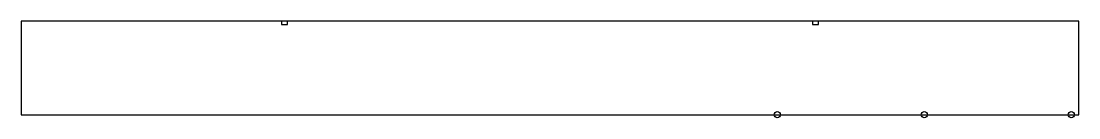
# Model space of a CAD drawing. Header units: millimetres. Extents: x 0 to 2322, y -7 to 206.
import ezdxf

# ---------------------------------------------------------------- set-up
doc = ezdxf.new("R2010")
doc.units = ezdxf.units.MM
doc.layers.add('CUT', color=7, linetype='CONTINUOUS')

msp = doc.modelspace()

# ---------------------------------------------------------------- linework, layer by layer
at = {"layer": 'CUT'}
for points in [[(0, 0), (2322, 0), (2322, 206.24), (0, 206.24)], [(571.5, 198.74), (584.5, 198.74), (584.5, 206.24), (571.5, 206.24)], [(1737.5, 198.74), (1750.5, 198.74), (1750.5, 206.24), (1737.5, 206.24)]]:
    msp.add_lwpolyline(points, close=True, dxfattribs=at)
for centre in [(1660, 0.1), (1982.7, 0.1), (2305.4, 0.1)]:
    msp.add_circle(centre, 7, dxfattribs=at)

doc.saveas('drawing.dxf')
